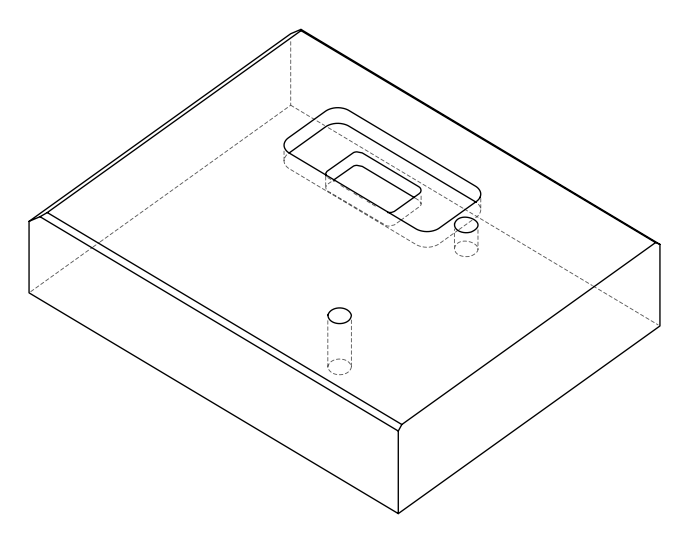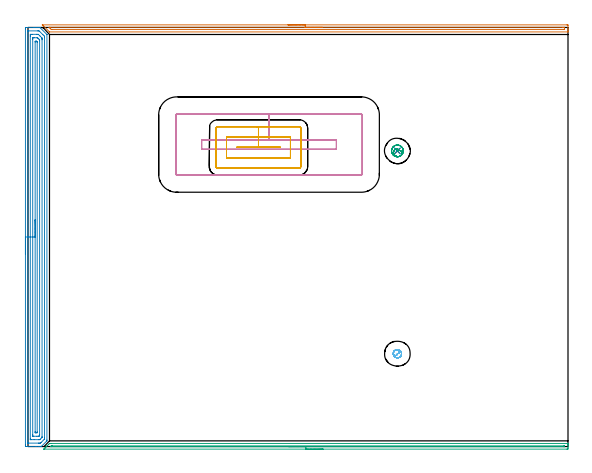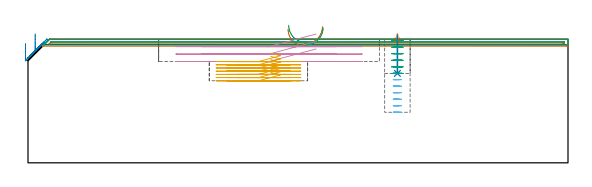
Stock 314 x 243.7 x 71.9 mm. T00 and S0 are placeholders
(PLAN: 9 operations, 6 tool changes, 30.2 min)
(1 AREA_MILL | FG_CHAMFER_SURFACE | UGT0205_001 | 5.02 min | 2598 mm3)
(2 AREA_MILL_1 | FG_CHAMFER_SURFACE_1 | UGT0205_001 | 9.92 min | 18992 mm3)
(3 AREA_MILL_2 | FG_CHAMFER_SURFACE_2 | UGT0205_001 | 5 min | 1647 mm3)
(4 MILL_RECTANGULAR_POCKET | POCKET_RECTANGULAR_STRAIGHT | UGT0201_104 | Follow Part, ap 5, ae 75% | 3.17 min | 91201 mm3)
(5 MILL_RECTANGULAR_POCKET_1 | POCKET_RECTANGULAR_STRAIGHT_1 | NXT0201_009 | Follow Part, ap 2, ae 75% | 4.84 min | 20356 mm3)
(6 MILL_BLIND_HOLE_FROM_SOLID_MATERIAL | STEP1POCKET | NXT0201_010 | Spiral | 1.25 min | 7303 mm3)
(7 SPOT_DRILL | STEP1POCKET_1 | NXT0321_9005460120000 | 0.03 min | 3 mm3)
(8 DRILL_BLIND_HOLE_INTO_CENTER | STEP1POCKET_1 | NXT0301_128 | 0.09 min | 2118 mm3)
(9 MILL_ROUGH_BLIND_HOLE_CONTOUR | STEP1POCKET_1 | NXT0201_009 | Spiral | 0.91 min | 1298 mm3)
(TOOL UGT0205_001 | Chamfer Mill 20 x 3 x 45 deg. | D20 FL50 Z2)
(TOOL UGT0201_104 | End Mill 20 mm | D20 FL22 Z2)
(TOOL NXT0201_009 | ENDMILL 8mm [2P460-0800-NA 1630] | D8 FL26 Z6)
(TOOL NXT0201_010 | ENDMILL 10mm [2P460-1000-NA 1630] | D10 FL30 Z6)
(TOOL NXT0321_9005460120000 | NC Spot Drill, 142deg, 12mm, Carbide, Uncoated | D12 PA142 FL30 Z2)
(TOOL NXT0301_128 | Carbide Drill 12mm [861.1-1200-036A1-GP GC34] | D12 PA150 FL37.4 Z2)
(OP 1 AREA_MILL)
G17 G21 G94 G90
T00 M6
G54
G17 G0 G90 X151.2 Y245.2 S1061 M3
G43 Z81.9 H0
Z77.8
G94 G1 X151.238 Z76.928 F250.
X151.352 Z76.063
X151.541 Z75.212
X151.803 Z74.38
X152.137 Z73.574
X152.54 Z72.8
X153.008 Z72.064
X153.54 Z71.372
X154.129 Z70.729
X154.772 Z70.14
X155.464 Z69.608
X156.2 Z69.14
X156.974 Z68.737
X157.78 Z68.403
X158.612 Z68.141
X159.464 Z67.952
X160.328 Z67.838
X161.2 Z67.8
X313.392 Y245.199 Z67.801
X313.704 Y245.197
X313.99 Y245.193 Z67.803
X314. Y244.892 Z68.102
Y243.465 Z69.531
Y242.279 Z70.716
Y241.322 Z71.677
X313.996 Y241.209 Z71.783
X313.99 Y241.102 Z71.888
X313.838 Y241.1 Z71.9
X12.578
X12.506 Y241.105 Z71.89
X12.471 Y241.131 Z71.865
X12.326 Y241.274 Z71.725
X9.141 Y244.457 Z68.539
X9.008 Y244.591 Z68.407
X8.845 Y244.754 Z68.243
X8.705 Y244.892 Z68.103
X8.562 Y245.037 Z67.96
X8.413 Y245.182 Z67.807
X8.407 Y245.193 Z67.796
Y245.195 Z67.794
X8.531 Y245.2 Z67.8
X161.2
Y243.786 Z69.214
X310.956
X311.607 Y243.785 Z69.215
X311.852 Y243.782 Z69.218
X311.953 Y243.779 Z69.221
X311.991 Y243.773 Z69.227
X311.993 Y243.752 Z69.248
X311.998 Y243.639 Z69.361
X312. Y243.15 Z69.85
X311.999 Y242.767 Z70.233
X311.996 Y242.639 Z70.361
X311.99 Y242.537 Z70.463
X311.985 Y242.52 Z70.48
X311.972 Y242.519 Z70.481
X311.933 Y242.517 Z70.483
X311.607 Y242.515 Z70.485
X311.366 Y242.514 Z70.486
X14.122 Y242.515 Z70.485
X13.797 Y242.516 Z70.484
X13.634 Y242.519 Z70.481
X13.557 Y242.521 Z70.479
X13.471 Y242.589 Z70.411
X12.902 Y243.15 Z69.85
X12.578 Y243.473 Z69.527
X12.306 Y243.755 Z69.245
X12.283 Y243.78 Z69.22
X12.311 Y243.781 Z69.219
X12.4 Y243.784 Z69.216
X12.578 Y243.785 Z69.215
X12.82 Y243.786 Z69.214
X161.2
X162.072 Z69.252
X162.936 Z69.366
X163.788 Z69.555
X164.62 Z69.817
X165.426 Z70.151
X166.2 Z70.554
X166.936 Z71.023
X167.628 Z71.554
X168.271 Z72.143
X168.86 Z72.786
X169.392 Z73.478
X169.86 Z74.214
X170.263 Z74.988
X170.597 Z75.794
X170.859 Z76.626
X171.048 Z77.478
X171.162 Z78.343
X171.2 Z79.214
G0 Z81.9
M5
M2
(OP 2 AREA_MILL_1)
G17 G21 G94 G90
T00 M6
G54
G17 G0 G90 X-1.5 Y111.85 S1061 M3
G43 Z81.9 H0
Z69.4
G94 G1 Y111.888 Z68.528 F250.
Y112.002 Z67.664
Y112.191 Z66.812
Y112.453 Z65.98
Y112.787 Z65.174
Y113.19 Z64.4
Y113.659 Z63.664
Y114.19 Z62.972
Y114.779 Z62.329
Y115.422 Z61.74
Y116.114 Z61.209
Y116.85 Z60.74
Y117.624 Z60.337
Y118.43 Z60.003
Y119.262 Z59.741
Y120.114 Z59.552
Y120.978 Z59.438
Y121.85 Z59.4
Y242.717
X-1.499 Y243.107 Z59.401
X-1.494 Y243.603 Z59.403
X-1.491 Y243.692 Z59.406
X-1.001 Y243.7 Z59.895
X3.423 Z64.317
X4.015 Z64.912
X4.308 Z65.204
X4.899 Z65.796
X5.192 Z66.088
X5.659 Z66.557
X5.778 Z66.678
X6.377 Z67.276
X6.905 Y243.69 Z67.803
X6.962 Y243.636 Z67.861
X7.048 Y243.552 Z67.946
X10.944 Y239.657 Z71.842
X10.98 Y239.617 Z71.879
X10.994 Y239.595 Z71.891
X11. Y239.54 Z71.9
Y3.803
X10.993 Y3.296 Z71.893
X10.968 Y3.268 Z71.868
X10.944 Y3.243 Z71.842
X7.848 Y0.148 Z68.748
X7.705 Y0.001 Z68.597
X7.701 Z68.593
X7.554 Y0. Z68.453
X6.663 Z67.562
X6.077 Z66.973
X4.899 Z65.796
X4.308 Z65.202
X-1.001 Y0.001 Z59.896
X-1.227 Y0.003 Z59.67
X-1.491 Y0.008 Z59.406
X-1.494 Y0.097 Z59.403
X-1.499 Y0.593 Z59.401
X-1.5 Y1.096 Z59.4
Y121.85
X-0.086 Z60.814
Y241.323
X-0.084 Y241.538 Z60.816
X-0.081 Y241.645 Z60.819
X-0.079 Y241.69 Z60.821
X0.021 Y241.693 Z60.921
X0.396 Y241.699 Z61.296
X5.704 Z66.604
X6.077 Y241.695 Z66.977
X6.448 Y241.69 Z67.348
X6.825 Y241.323 Z67.725
X8.732 Y239.419 Z69.632
X9.5 Y238.649 Z70.4
X9.551 Y238.592 Z70.451
X9.576 Y238.563 Z70.476
X9.579 Y238.539 Z70.479
X9.582 Y238.433 Z70.482
X9.585 Y238.218 Z70.485
X9.586 Y237.788 Z70.486
Y5.051
X9.583 Y4.621 Z70.483
X9.58 Y4.406 Z70.48
X9.579 Y4.356 Z70.479
X9.561 Y4.323 Z70.461
X9.51 Y4.267 Z70.41
X9.409 Y4.16 Z70.309
X7.626 Y2.377 Z68.526
X7.287 Y2.049 Z68.187
X7.24 Y2.01 Z68.14
X7.149 Y2.007 Z68.049
X6.962 Y2.003 Z67.862
X6.451 Y2. Z67.351
X6.077 Z66.977
X0.256 Y2.001 Z61.156
X0.035 Y2.006 Z60.935
X-0.057 Y2.01 Z60.843
X-0.079 Y2.022 Z60.821
X-0.081 Y2.063 Z60.819
X-0.084 Y2.157 Z60.816
X-0.086 Y2.346 Z60.814
Y2.377
Y121.85
X1.329 Z62.229
Y238.649
X1.33 Y238.974 Z62.23
X1.336 Y239.54 Z62.236
X1.343 Y239.69 Z62.243
X1.497 Y239.697 Z62.397
X1.653 Y239.699 Z62.553
X2.379 Y239.7 Z63.279
X5.034 Z65.934
X5.192 Z66.092
X5.923 Y239.696 Z66.823
X5.996 Y239.69 Z66.896
X6.077 Y239.617 Z66.977
X6.159 Y239.54 Z67.059
X6.962 Y238.739 Z67.862
X7.847 Y237.853 Z68.747
X7.942 Y237.757 Z68.842
X8.038 Y237.651 Z68.938
X8.165 Y237.507 Z69.065
X8.167 Y237.435 Z69.067
X8.17 Y236.865 Z69.07
X8.171 Y236.539 Z69.071
Y5.616
X8.169 Y5.475 Z69.069
X8.166 Y5.405 Z69.066
X8.164 Y5.375 Z69.064
X8.143 Y5.352 Z69.043
X7.852 Y5.051 Z68.752
X6.962 Y4.161 Z67.862
X6.861 Y4.063 Z67.761
X6.818 Y4.025 Z67.718
X6.799 Y4.01 Z67.699
X6.711 Y4.007 Z67.611
X6.394 Y4.002 Z67.294
X6.236 Y4. Z67.136
X6.077 Z66.977
X3.581 Z64.481
X1.811 Z62.711
X1.653 Y4.002 Z62.553
X1.495 Y4.005 Z62.395
X1.39 Y4.01 Z62.29
X1.335 Y4.02 Z62.235
X1.333 Y4.052 Z62.233
X1.331 Y4.16 Z62.231
X1.329 Y4.486 Z62.229
Y121.85
X2.743 Z63.643
Y236.865
X2.747 Y237.546 Z63.647
X2.75 Y237.647 Z63.65
X2.756 Y237.69 Z63.656
X2.802 Y237.692 Z63.702
X3.009 Y237.696 Z63.909
X3.423 Y237.7 Z64.323
X3.479 Z64.379
X5.25 Y237.699 Z66.15
X5.455 Y237.69 Z66.355
X5.57 Y237.669 Z66.47
X5.771 Y237.474 Z66.671
X6.077 Y237.172 Z66.977
X6.383 Y236.865 Z67.283
X6.695 Y236.544 Z67.595
X6.751 Y236.475 Z67.651
X6.753 Y236.436 Z67.653
X6.755 Y236.351 Z67.655
X6.757 Y236.181 Z67.657
Y235.974
Y7.041
X6.756 Y6.835 Z67.656
X6.752 Y6.492 Z67.652
X6.75 Y6.411 Z67.65
X6.706 Y6.363 Z67.606
X6.627 Y6.281 Z67.527
X6.442 Y6.099 Z67.342
X6.375 Y6.035 Z67.275
X6.334 Y6.01 Z67.234
X6.02 Y6. Z66.92
X5.192 Z66.092
X3.366 Z64.266
X2.992 Y6.002 Z63.892
X2.805 Y6.006 Z63.705
X2.759 Y6.01 Z63.659
X2.749 Y6.015 Z63.649
X2.747 Y6.03 Z63.647
X2.745 Y6.09 Z63.645
X2.743 Y6.628 Z63.643
Y6.835
Y121.85
X4.157 Z65.057
X4.158 Y235.233 Z65.058
X4.159 Y235.386 Z65.059
X4.164 Y235.68 Z65.064
X4.308 Y235.69 Z65.208
X4.582 Y235.697 Z65.482
X4.886 Y235.694 Z65.786
X5.039 Y235.69 Z65.939
X5.115 Y235.675 Z66.015
X5.192 Y235.602 Z66.092
X5.32 Y235.472 Z66.22
X5.333 Y235.457 Z66.233
X5.337 Y235.415 Z66.237
X5.341 Y235.335 Z66.241
X5.342 Y235.234 Z66.242
X5.343 Y235.082 Z66.243
X5.342 Y8.467 Z66.242
X5.341 Y8.314 Z66.241
X5.336 Y8.02 Z66.236
X5.192 Y8.01 Z66.092
X4.917 Y8.003 Z65.817
X4.308 Y8.004 Z65.208
X4.22 Y8.006 Z65.12
X4.173 Y8.009 Z65.073
X4.164 Y8.163 Z65.064
X4.159 Y8.466 Z65.059
X4.157 Y8.618 Z65.057
Y121.85
Y122.722 Z65.095
Y123.587 Z65.209
Y124.438 Z65.398
Y125.27 Z65.66
Y126.076 Z65.994
Y126.85 Z66.397
Y127.586 Z66.865
Y128.278 Z67.396
Y128.921 Z67.986
Y129.51 Z68.629
Y130.042 Z69.321
Y130.51 Z70.057
Y130.913 Z70.831
Y131.247 Z71.637
Y131.509 Z72.469
Y131.698 Z73.32
Y131.812 Z74.185
Y131.85 Z75.057
G0 Z81.9
M5
M2
(OP 3 AREA_MILL_2)
G17 G21 G94 G90
T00 M6
G54
G17 G0 G90 X171.6 Y-1.5 S1061 M3
G43 Z81.9 H0
Z78.6
G94 G1 X171.562 Z77.728 F250.
X171.448 Z76.863
X171.259 Z76.012
X170.997 Z75.18
X170.663 Z74.374
X170.26 Z73.6
X169.791 Z72.864
X169.26 Z72.172
X168.671 Z71.529
X168.028 Z70.939
X167.336 Z70.408
X166.6 Z69.94
X165.826 Z69.537
X165.02 Z69.203
X164.188 Z68.941
X163.336 Z68.752
X162.472 Z68.638
X161.6 Z68.6
X9.613
X9.365 Y-1.499 Z68.601
X9.245 Y-1.496 Z68.604
X9.21 Y-1.492 Z68.606
X9.365 Y-1.334 Z68.764
X9.705 Y-0.994 Z69.104
X9.811 Y-0.888 Z69.21
X9.974 Y-0.723 Z69.371
X10.132 Y-0.566 Z69.531
X10.258 Y-0.441 Z69.657
X10.411 Y-0.287 Z69.808
X10.56 Y-0.139 Z69.959
X10.704 Y0.005 Z70.103
X10.848 Y0.15 Z70.246
X10.987 Y0.288 Z70.386
X11.151 Y0.452 Z70.55
X11.285 Y0.587 Z70.683
X11.415 Y0.716 Z70.814
X12.159 Y1.46 Z71.557
X12.49 Y1.79 Z71.89
X12.503 Y1.793 Z71.893
X13.383 Y1.8 Z71.9
X313.835
X313.99 Y1.798 Z71.888
X313.997 Y1.677 Z71.769
X314. Y1.549 Z71.648
Y1.232 Z71.331
Y0.587 Z70.681
Y-0.609 Z69.487
X313.995 Y-1.16 Z68.934
X313.99 Y-1.492 Z68.603
X313.732 Y-1.496 Z68.601
X313.389 Y-1.5 Z68.6
X161.6
Y-0.086 Z70.014
X13.778
X13.383 Y-0.084 Z70.016
X13.173 Y-0.082 Z70.018
X13.086 Y-0.079 Z70.021
X13.124 Y-0.034 Z70.066
X13.184 Y0.03 Z70.13
X13.383 Y0.231 Z70.331
X13.501 Y0.343 Z70.443
X13.538 Y0.376 Z70.476
X13.595 Y0.379 Z70.479
X14.07 Y0.384 Z70.484
X14.276 Y0.385 Z70.485
X311.603
X311.81 Y0.384 Z70.484
X311.95 Y0.381 Z70.481
X311.98 Y0.379 Z70.479
X311.99 Y0.366 Z70.466
X311.993 Y0.339 Z70.439
X311.998 Y0.2 Z70.3
X311.994 Y-0.044 Z70.056
X311.991 Y-0.07 Z70.03
X311.987 Y-0.079 Z70.021
X311.964 Y-0.081 Z70.019
X311.844 Y-0.084 Z70.016
X311.603 Y-0.085 Z70.015
X311.397 Y-0.086 Z70.014
X161.6
X160.728 Z70.052
X159.863 Z70.166
X159.012 Z70.355
X158.18 Z70.617
X157.374 Z70.951
X156.6 Z71.354
X155.864 Z71.823
X155.172 Z72.354
X154.529 Z72.943
X153.94 Z73.586
X153.408 Z74.278
X152.94 Z75.014
X152.537 Z75.788
X152.203 Z76.594
X151.941 Z77.426
X151.752 Z78.278
X151.638 Z79.143
X151.6 Z80.014
G0 Z81.9
M5
M2
(OP 4 MILL_RECTANGULAR_POCKET)
G17 G21 G94 G90
T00 M6
G54
G17 G0 G90 X167.518 Y178.3 S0 M3
G43 Z81.9 H0
Z74.9
G94 G1 X140.15 Z67.567 F250.
X101. F500.
Y172.9
X179.3
Y178.3
X140.15
Y193.3
X86.4
G3 X86. Y192.9 R0.4
G1 Y158.3
G3 X86.4 Y157.9 R0.4
G1 X193.9
G3 X194.3 Y158.3 R0.4
G1 Y192.9
G3 X193.9 Y193.3 R0.4
G1 X140.15
X139.15
G0 X167.518 Y178.3 Z70.567
G1 X140.15 Z63.233 F250.
X101. F500.
Y172.9
X179.3
Y178.3
X140.15
Y193.3
X86.4
G3 X86. Y192.9 R0.4
G1 Y158.3
G3 X86.4 Y157.9 R0.4
G1 X193.9
G3 X194.3 Y158.3 R0.4
G1 Y192.9
G3 X193.9 Y193.3 R0.4
G1 X140.15
X139.15
G0 X167.518 Y178.3 Z66.233
G1 X140.15 Z58.9 F250.
X101. F500.
Y172.9
X179.3
Y178.3
X140.15
Y193.3
X86.4
G3 X86. Y192.9 R0.4
G1 Y158.3
G3 X86.4 Y157.9 R0.4
G1 X193.9
G3 X194.3 Y158.3 R0.4
G1 Y192.9
G3 X193.9 Y193.3 R0.4
G1 X140.15
X139.15
G0 Z81.9
M5
M2
(OP 5 MILL_RECTANGULAR_POCKET_1)
G17 G21 G94 G90
T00 M6
G54
G17 G0 G90 X141.157 Y173.9 S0 M3
G43 Z81.9 H1
Z63.731
G94 G1 X146.6 Z62.272 F250.
Y174. Z62.245
X134. Z58.869
X121.4 F500.
Y173.9
X146.6
Y174.
X134.
Y180.
X115.4
Y167.9
X152.6
Y180.
X134.
Y186.
X110.2
G3 X109.4 Y185.2 R0.8
G1 Y162.7
G3 X110.2 Y161.9 R0.8
G1 X157.8
G3 X158.6 Y162.7 R0.8
G1 Y185.2
G3 X157.8 Y186. R0.8
G1 X134.
X133.
G0 X141.157 Y173.9 Z61.869
G1 X146.6 Z60.411 F250.
Y174. Z60.384
X134. Z57.008
X121.4 F500.
Y173.9
X146.6
Y174.
X134.
Y180.
X115.4
Y167.9
X152.6
Y180.
X134.
Y186.
X110.2
G3 X109.4 Y185.2 R0.8
G1 Y162.7
G3 X110.2 Y161.9 R0.8
G1 X157.8
G3 X158.6 Y162.7 R0.8
G1 Y185.2
G3 X157.8 Y186. R0.8
G1 X134.
X133.
G0 X141.157 Y173.9 Z60.008
G1 X146.6 Z58.549 F250.
Y174. Z58.522
X134. Z55.146
X121.4 F500.
Y173.9
X146.6
Y174.
X134.
Y180.
X115.4
Y167.9
X152.6
Y180.
X134.
Y186.
X110.2
G3 X109.4 Y185.2 R0.8
G1 Y162.7
G3 X110.2 Y161.9 R0.8
G1 X157.8
G3 X158.6 Y162.7 R0.8
G1 Y185.2
G3 X157.8 Y186. R0.8
G1 X134.
X133.
G0 X141.157 Y173.9 Z58.146
G1 X146.6 Z56.688 F250.
Y174. Z56.661
X134. Z53.285
X121.4 F500.
Y173.9
X146.6
Y174.
X134.
Y180.
X115.4
Y167.9
X152.6
Y180.
X134.
Y186.
X110.2
G3 X109.4 Y185.2 R0.8
G1 Y162.7
G3 X110.2 Y161.9 R0.8
G1 X157.8
G3 X158.6 Y162.7 R0.8
G1 Y185.2
G3 X157.8 Y186. R0.8
G1 X134.
X133.
G0 X141.157 Y173.9 Z56.285
G1 X146.6 Z54.826 F250.
Y174. Z54.799
X134. Z51.423
X121.4 F500.
Y173.9
X146.6
Y174.
X134.
Y180.
X115.4
Y167.9
X152.6
Y180.
X134.
Y186.
X110.2
G3 X109.4 Y185.2 R0.8
G1 Y162.7
G3 X110.2 Y161.9 R0.8
G1 X157.8
G3 X158.6 Y162.7 R0.8
G1 Y185.2
G3 X157.8 Y186. R0.8
G1 X134.
X133.
G0 X141.157 Y173.9 Z54.423
G1 X146.6 Z52.964 F250.
Y174. Z52.938
X134. Z49.562
X121.4 F500.
Y173.9
X146.6
Y174.
X134.
Y180.
X115.4
Y167.9
X152.6
Y180.
X134.
Y186.
X110.2
G3 X109.4 Y185.2 R0.8
G1 Y162.7
G3 X110.2 Y161.9 R0.8
G1 X157.8
G3 X158.6 Y162.7 R0.8
G1 Y185.2
G3 X157.8 Y186. R0.8
G1 X134.
X133.
G0 X141.157 Y173.9 Z52.562
G1 X146.6 Z51.103 F250.
Y174. Z51.076
X134. Z47.7
X121.4 F500.
Y173.9
X146.6
Y174.
X134.
Y180.
X115.4
Y167.9
X152.6
Y180.
X134.
Y186.
X110.2
G3 X109.4 Y185.2 R0.8
G1 Y162.7
G3 X110.2 Y161.9 R0.8
G1 X157.8
G3 X158.6 Y162.7 R0.8
G1 Y185.2
G3 X157.8 Y186. R0.8
G1 X134.
X133.
G0 Z81.9
M5
M2
(OP 6 MILL_BLIND_HOLE_FROM_SOLID_MATERIAL)
G17 G21 G94 G90
T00 M6
G54
G17 G0 G90 X214.8 Y54. S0 M3
G43 Z81.9 H1
Z71.108
G94 G3 X214.942 Y56.258 R1.133 F250.
X212.419 Y54.301 R2.258
X214.499 Y51.619 R2.4
X212.419 Y54.301 R-2.4
X213.459 Y52.96 R1.2
X214.8 Y54. R1.2
G0 Z67.317
G3 X214.942 Y56.258 R1.133
X212.419 Y54.301 R2.258
X214.499 Y51.619 R2.4
X212.419 Y54.301 R-2.4
X213.459 Y52.96 R1.2
X214.8 Y54. R1.2
G0 Z63.525
G3 X214.942 Y56.258 R1.133
X212.419 Y54.301 R2.258
X214.499 Y51.619 R2.4
X212.419 Y54.301 R-2.4
X213.459 Y52.96 R1.2
X214.8 Y54. R1.2
G0 Z59.733
G3 X214.942 Y56.258 R1.133
X212.419 Y54.301 R2.258
X214.499 Y51.619 R2.4
X212.419 Y54.301 R-2.4
X213.459 Y52.96 R1.2
X214.8 Y54. R1.2
G0 Z55.942
G3 X214.942 Y56.258 R1.133
X212.419 Y54.301 R2.258
X214.499 Y51.619 R2.4
X212.419 Y54.301 R-2.4
X213.459 Y52.96 R1.2
X214.8 Y54. R1.2
G0 Z52.15
G3 X214.942 Y56.258 R1.133
X212.419 Y54.301 R2.258
X214.499 Y51.619 R2.4
X212.419 Y54.301 R-2.4
X213.459 Y52.96 R1.2
X214.8 Y54. R1.2
G0 Z48.358
G3 X214.942 Y56.258 R1.133
X212.419 Y54.301 R2.258
X214.499 Y51.619 R2.4
X212.419 Y54.301 R-2.4
X213.459 Y52.96 R1.2
X214.8 Y54. R1.2
G0 Z44.567
G3 X214.942 Y56.258 R1.133
X212.419 Y54.301 R2.258
X214.499 Y51.619 R2.4
X212.419 Y54.301 R-2.4
X213.459 Y52.96 R1.2
X214.8 Y54. R1.2
G0 Z40.775
G3 X214.942 Y56.258 R1.133
X212.419 Y54.301 R2.258
X214.499 Y51.619 R2.4
X212.419 Y54.301 R-2.4
X213.459 Y52.96 R1.2
X214.8 Y54. R1.2
G0 Z36.983
G3 X214.942 Y56.258 R1.133
X212.419 Y54.301 R2.258
X214.499 Y51.619 R2.4
X212.419 Y54.301 R-2.4
X213.459 Y52.96 R1.2
X214.8 Y54. R1.2
G0 Z33.192
G3 X214.942 Y56.258 R1.133
X212.419 Y54.301 R2.258
X214.499 Y51.619 R2.4
X212.419 Y54.301 R-2.4
X213.459 Y52.96 R1.2
X214.8 Y54. R1.2
G0 Z29.4
G3 X214.942 Y56.258 R1.133
X212.419 Y54.301 R2.258
X214.499 Y51.619 R2.4
X212.419 Y54.301 R-2.4
X213.459 Y52.96 R1.2
X214.8 Y54. R1.2
G0 Z81.9
M5
M2
(OP 7 SPOT_DRILL)
G17 G21 G94 G90
T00 M6
G54
G17 G0 G90 X214.8 Y171.9 S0 M3
G43 Z81.9 H0
G94 G81 G98 Z71.263 F250. R74.9
G80
M5
M2
(OP 8 DRILL_BLIND_HOLE_INTO_CENTER)
G17 G21 G94 G90
T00 M6
G54
G17 G0 G90 X214.8 Y171.9 S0 M3
G43 Z81.9 H1
G94 G81 G98 Z52. F250. R73.9
G80
M5
M2
(OP 9 MILL_ROUGH_BLIND_HOLE_CONTOUR)
G17 G21 G94 G90
T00 M6
G54
G17 G0 G90 X214.8 Y171.9 S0 M3
G43 Z81.9 H1
Z71.083
G94 G3 X215.043 Y172.91 R0.534 F250.
X213.285 Y172.672 R1.556
X213.212 Y169.434 R2.243
X216.798 Y169.149 R2.768
X217.551 Y173.898 R3.4
X216.798 Y169.149 R-3.4
X217.175 Y171.524 R1.7
X214.8 Y171.9 R1.7
G0 Z67.267
G3 X215.043 Y172.91 R0.534
X213.285 Y172.672 R1.556
X213.212 Y169.434 R2.243
X216.798 Y169.149 R2.768
X217.551 Y173.898 R3.4
X216.798 Y169.149 R-3.4
X217.175 Y171.524 R1.7
X214.8 Y171.9 R1.7
G0 Z63.45
G3 X215.043 Y172.91 R0.534
X213.285 Y172.672 R1.556
X213.212 Y169.434 R2.243
X216.798 Y169.149 R2.768
X217.551 Y173.898 R3.4
X216.798 Y169.149 R-3.4
X217.175 Y171.524 R1.7
X214.8 Y171.9 R1.7
G0 Z59.633
G3 X215.043 Y172.91 R0.534
X213.285 Y172.672 R1.556
X213.212 Y169.434 R2.243
X216.798 Y169.149 R2.768
X217.551 Y173.898 R3.4
X216.798 Y169.149 R-3.4
X217.175 Y171.524 R1.7
X214.8 Y171.9 R1.7
G0 Z55.817
G3 X215.043 Y172.91 R0.534
X213.285 Y172.672 R1.556
X213.212 Y169.434 R2.243
X216.798 Y169.149 R2.768
X217.551 Y173.898 R3.4
X216.798 Y169.149 R-3.4
X217.175 Y171.524 R1.7
X214.8 Y171.9 R1.7
G0 Z52.
G3 X215.043 Y172.91 R0.534
X213.285 Y172.672 R1.556
X213.212 Y169.434 R2.243
X216.798 Y169.149 R2.768
X217.551 Y173.898 R3.4
X216.798 Y169.149 R-3.4
X217.175 Y171.524 R1.7
X214.8 Y171.9 R1.7
G0 Z81.9
M5
M2
